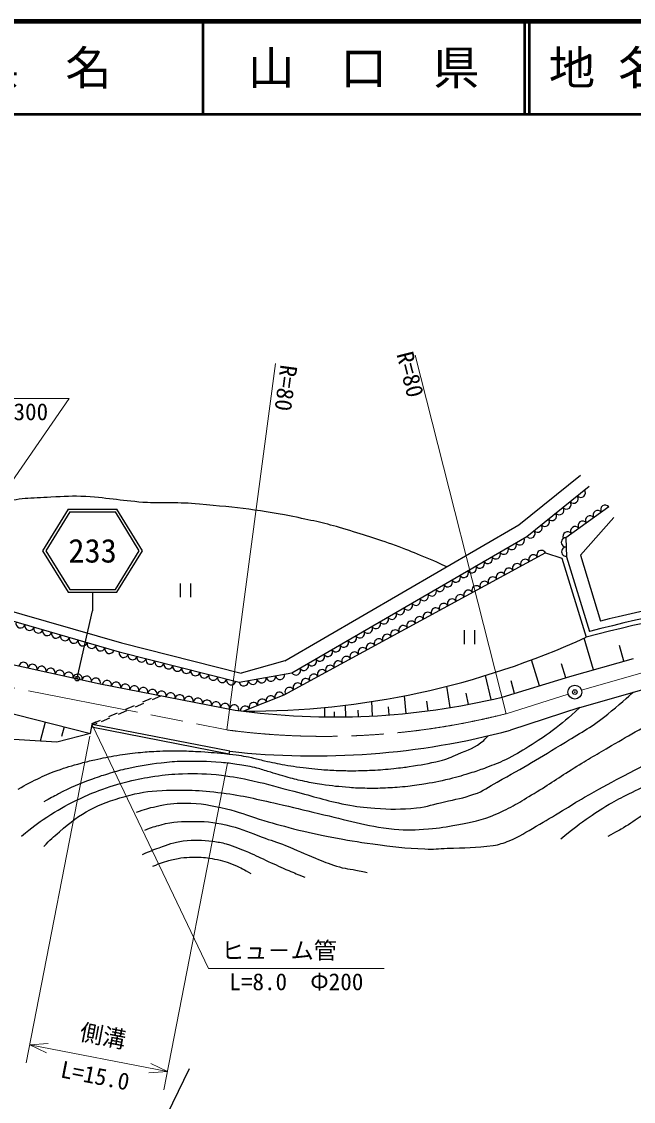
# Model space of a CAD drawing. Units: millimetres, scale not verified. Extents: x 40000 to 680000, y 20000 to 380000.
# Drawn here: x 313396 to 379520, y 263174 to 380000 of the extents above; entities that cross this region are included whole.
import ezdxf
from ezdxf.enums import TextEntityAlignment as Align

# ---------------------------------------------------------------- set-up
doc = ezdxf.new("R2010")
doc.units = ezdxf.units.MM
doc.header["$LTSCALE"] = 1000
doc.header["$PDMODE"] = 32
doc.header["$PDSIZE"] = 500
doc.linetypes.add('CHAIN', pattern=[18.5, 12, -1.5, 3.5, -1.5])
for name, color, linetype, lineweight in [('S-BGD', 7, 'Continuous', 25), ('S-BMK', 2, 'CHAIN', 13), ('S-BMK-SRVR', 3, 'Continuous', 25), ('S-STR-HTXT', 7, 'Continuous', 13), ('S-STR-STRC', 7, 'Continuous', 25), ('S-TTL', 2, 'Continuous', 140), ('S-TTL-LINE', 7, 'Continuous', 50)]:
    doc.layers.add(name, color=color, linetype=linetype, lineweight=lineweight)
doc.layers.add('S-TTL-TXT', color=7, linetype='Continuous')
doc.styles.add('@ＭＳ ゴシック', font='')
doc.styles.add('ＭＳ ゴシック', font='')
doc.styles.get('@ＭＳ ゴシック').set_extended_font_data('@MS Gothic')
doc.styles.get('ＭＳ ゴシック').set_extended_font_data('MS Gothic')

msp = doc.modelspace()

# ---------------------------------------------------------------- linework, layer by layer
at = {"layer": 'S-BGD'}
for p, q in [((367152, 325549), (373808, 330918)), ((368005, 324310), (374749, 329750)), ((376884, 327490), (372212, 324155)), ((373799, 322261), (377416, 326350)), ((341856, 310837), (367152, 325549)), ((342610, 309540), (368005, 324310)), ((372212, 324155), (372281, 322094)), ((370023, 322530), (341721, 307127)), ((370023, 322530), (371803, 321948)), ((371803, 321948), (374422, 313403)), ((372281, 322094), (374760, 314008)), ((373799, 322261), (375980, 315145)), ((330535, 319222), (330535, 317722)), ((331660, 319222), (331660, 317722)), ((309170, 317123), (324203, 312792)), ((308955, 316144), (323941, 311826)), ((361232, 314152), (361232, 312652)), ((362357, 314152), (362357, 312652)), ((375199, 309855), (374208, 313305)), ((324203, 312792), (337142, 309493)), ((378502, 310803), (378017, 312496)), ((310097, 310953), (321897, 308364)), ((323941, 311826), (336895, 308524)), ((341856, 310837), (337142, 309493)), ((369356, 308131), (368514, 310948)), ((372667, 309129), (379549, 311104)), ((372204, 308996), (371765, 310525)), ((336895, 308524), (342610, 309540)), ((364140, 306640), (363553, 309263)), ((365324, 306915), (372667, 309129)), ((366670, 307321), (366317, 308681)), ((321897, 308364), (336461, 305519)), ((359734, 305787), (359357, 308088)), ((361687, 306133), (361454, 307357)), ((373720, 305791), (380440, 307720)), ((307318, 306406), (320830, 302968)), ((326579, 306219), (325660, 305825)), ((326500, 306403), (327420, 306796)), ((328418, 307006), (327498, 306612)), ((341721, 307127), (337388, 305394)), ((351316, 304877), (351233, 306432)), ((354963, 305157), (354772, 307056)), ((357334, 305432), (357195, 306485)), ((322823, 304828), (323742, 305222)), ((324740, 305432), (323821, 305038)), ((324662, 305616), (325581, 306009)), ((346153, 304776), (346167, 305797)), ((347222, 304768), (347222, 305336)), ((348428, 304778), (348408, 306041)), ((349793, 304811), (349770, 305513)), ((353119, 304994), (353053, 305856)), ((373720, 305791), (366234, 303329)), ((315929, 304215), (315406, 302159)), ((320830, 302968), (321024, 303949)), ((320985, 304041), (321904, 304435)), ((321444, 304238), (320985, 304041)), ((335903, 301053), (321024, 303949)), ((321523, 304054), (321199, 303915)), ((322902, 304645), (321983, 304251)), ((317210, 302047), (304891, 302809)), ((320830, 302968), (317210, 302047)), ((317985, 303692), (317723, 302664)), ((335846, 300759), (320967, 303655)), ((335846, 300759), (335903, 301053))]:
    msp.add_line(p, q, dxfattribs=at)
for centre, radius, start, end in [((373064, 328391), 500, 218.88722, 38.88722), ((373843, 329019), 500, 218.88722, 38.88722), ((371508, 327135), 500, 218.88722, 38.88722), ((372286, 327763), 500, 218.88722, 38.88722), ((375664, 326619), 500, 35.52463, 215.52463), ((376477, 327200), 500, 35.52463, 215.52463), ((369951, 325880), 500, 218.88722, 38.88722), ((370729, 326507), 500, 218.88722, 38.88722), ((374036, 325457), 500, 35.52463, 215.52463), ((374850, 326038), 500, 35.52463, 215.52463), ((368394, 324624), 500, 218.88722, 38.88722), ((369172, 325252), 500, 218.88722, 38.88722), ((372408, 324295), 500, 35.52463, 205.96756), ((373222, 324876), 500, 35.52463, 215.52463), ((366382, 323366), 500, 210.18233, 30.18233), ((367246, 323869), 500, 210.18233, 30.18233), ((372229, 323655), 500, 91.91158, 271.91158), ((364653, 322361), 500, 210.18233, 30.18233), ((365517, 322863), 500, 210.18233, 30.18233), ((369584, 322291), 500, 28.55653, 208.55653), ((372262, 322656), 500, 91.91158, 271.91158), ((362924, 321355), 500, 210.18233, 30.18233), ((363788, 321858), 500, 210.18233, 30.18233), ((366949, 320857), 500, 28.55653, 208.55653), ((367827, 321335), 500, 28.55653, 208.55653), ((368705, 321813), 500, 28.55653, 208.55653), ((361195, 320350), 500, 210.18233, 30.18233), ((362059, 320852), 500, 210.18233, 30.18233), ((365192, 319901), 500, 28.55653, 208.55653), ((366070, 320379), 500, 28.55653, 208.55653), ((358602, 318841), 500, 210.18233, 30.18233), ((359466, 319344), 500, 210.18233, 30.18233), ((360331, 319847), 500, 210.18233, 30.18233), ((362557, 318467), 500, 28.55653, 208.55653), ((363435, 318945), 500, 28.55653, 208.55653), ((364314, 319423), 500, 28.55653, 208.55653), ((418781, 144313), 174812, 91.1016, 104.69981), ((418781, 144313), 175312, 91.11089, 104.54293), ((418781, 144313), 176112, 93.9992, 104.06572), ((356873, 317836), 500, 210.18233, 30.18233), ((357737, 318339), 500, 210.18233, 30.18233), ((360800, 317511), 500, 28.55653, 208.55653), ((361678, 317989), 500, 28.55653, 208.55653), ((355144, 316830), 500, 210.18233, 30.18233), ((356008, 317333), 500, 210.18233, 30.18233), ((359043, 316555), 500, 28.55653, 208.55653), ((359922, 317033), 500, 28.55653, 208.55653), ((352551, 315322), 500, 210.18233, 30.18233), ((353415, 315825), 500, 210.18233, 30.18233), ((354280, 316328), 500, 210.18233, 30.18233), ((356408, 315121), 500, 28.55653, 208.55653), ((357287, 315599), 500, 28.55653, 208.55653), ((358165, 316077), 500, 28.55653, 208.55653), ((313279, 314898), 500, 163.92643, 343.92643), ((314240, 314622), 500, 163.92643, 343.92643), ((315201, 314345), 500, 163.92643, 343.92643), ((350822, 314317), 500, 210.18233, 30.18233), ((351686, 314819), 500, 210.18233, 30.18233), ((354652, 314165), 500, 28.55653, 208.55653), ((355530, 314643), 500, 28.55653, 208.55653), ((316162, 314068), 500, 163.92643, 343.92643), ((317122, 313791), 500, 163.92643, 343.92643), ((318083, 313514), 500, 163.92643, 343.92643), ((319044, 313237), 500, 163.92643, 343.92643), ((320005, 312960), 500, 163.92643, 343.92643), ((337759, 393311), 87917, 269.75862, 294.64671), ((349093, 313311), 500, 210.18233, 30.18233), ((349957, 313814), 500, 210.18233, 30.18233), ((352017, 312731), 500, 28.55653, 208.55653), ((352895, 313209), 500, 28.55653, 208.55653), ((353773, 313687), 500, 28.55653, 208.55653), ((320966, 312683), 500, 163.92643, 343.92643), ((321927, 312407), 500, 163.92643, 343.92643), ((322888, 312130), 500, 163.92643, 343.92643), ((346500, 311803), 500, 210.18233, 30.18233), ((347364, 312306), 500, 210.18233, 30.18233), ((348229, 312808), 500, 210.18233, 30.18233), ((350260, 311775), 500, 28.55653, 208.55653), ((351138, 312253), 500, 28.55653, 208.55653), ((324425, 311703), 500, 165.69972, 345.69972), ((325394, 311456), 500, 165.69972, 345.69972), ((326363, 311209), 500, 165.69972, 345.69972), ((327332, 310962), 500, 165.69972, 345.69972), ((328301, 310715), 500, 165.69972, 345.69972), ((344771, 310797), 500, 210.18233, 30.18233), ((345635, 311300), 500, 210.18233, 30.18233), ((347625, 310341), 500, 28.55653, 208.55653), ((348503, 310819), 500, 28.55653, 208.55653), ((349382, 311297), 500, 28.55653, 208.55653), ((313595, 310186), 500, 347.62478, 167.62478), ((314571, 309971), 500, 347.62478, 167.62478), ((315548, 309757), 500, 347.62478, 167.62478), ((316525, 309543), 500, 347.62478, 167.62478), ((317502, 309328), 500, 347.62478, 167.62478), ((318478, 309114), 500, 347.62478, 167.62478), ((329270, 310468), 500, 165.69972, 345.69972), ((330239, 310221), 500, 165.69972, 345.69972), ((331208, 309974), 500, 165.69972, 345.69972), ((332177, 309727), 500, 165.69972, 345.69972), ((333146, 309480), 500, 165.69972, 345.69972), ((343042, 309792), 500, 210.18233, 30.18233), ((343906, 310295), 500, 210.18233, 30.18233), ((345868, 309385), 500, 28.55653, 208.55653), ((346747, 309863), 500, 28.55653, 208.55653), ((319455, 308900), 500, 347.62478, 167.62478), ((320432, 308685), 500, 347.62478, 167.62478), ((321409, 308471), 500, 347.62478, 167.62478), ((322633, 308220), 500, 348.94554, 168.94554), ((323614, 308028), 500, 348.94554, 168.94554), ((334115, 309233), 500, 165.69972, 345.69972), ((335084, 308986), 500, 165.69972, 345.69972), ((336053, 308739), 500, 165.69972, 345.69972), ((337387, 308612), 500, 190.0806, 10.0806), ((338372, 308787), 500, 190.0806, 10.0806), ((339356, 308962), 500, 190.0806, 10.0806), ((340341, 309137), 500, 190.0806, 10.0806), ((341325, 309312), 500, 190.0806, 10.0806), ((343233, 307950), 500, 28.55653, 208.55653), ((344112, 308429), 500, 28.55653, 208.55653), ((344990, 308907), 500, 28.55653, 208.55653), ((324596, 307837), 500, 348.94554, 168.94554), ((325577, 307645), 500, 348.94554, 168.94554), ((326559, 307453), 500, 348.94554, 168.94554), ((327540, 307261), 500, 348.94554, 168.94554), ((328522, 307070), 500, 348.94554, 168.94554), ((329503, 306878), 500, 348.94554, 168.94554), ((341257, 306942), 500, 21.80141, 201.80141), ((342355, 307472), 500, 28.55653, 208.55653), ((330484, 306686), 500, 348.94554, 168.94554), ((331466, 306495), 500, 348.94554, 168.94554), ((332447, 306303), 500, 348.94554, 168.94554), ((333429, 306111), 500, 348.94554, 168.94554), ((334410, 305919), 500, 348.94554, 168.94554), ((335392, 305728), 500, 348.94554, 168.94554), ((347215, 382219), 77451, 262.01936, 283.52227), ((338471, 305828), 500, 21.80141, 201.80141), ((339400, 306199), 500, 21.80141, 201.80141), ((340328, 306570), 500, 21.80141, 201.80141), ((336379, 305573), 500, 347.2876, 173.24417), ((337543, 305456), 500, 21.80141, 181.93098), ((344999, 383092), 82542, 263.67332, 284.908)]:
    msp.add_arc(centre, radius, start, end, dxfattribs=at)
for points, knots in [([(359358, 321016), (358755, 321285), (357857, 321685), (356885, 322091), (355841, 322526), (355255, 322768), (354194, 323158), (351981, 323971), (350718, 324365), (348462, 325049), (346465, 325654), (345319, 325910), (343276, 326335), (339161, 327191), (336800, 327402), (332615, 327799), (331372, 327917), (330670, 327908), (329422, 327939), (328472, 327963), (327937, 327896), (326989, 327955), (324381, 328118), (322939, 328447), (320331, 328602), (318860, 328689), (318030, 328630), (316560, 328540), (314391, 328408), (313110, 328503), (311040, 327839), (309171, 327239), (308253, 326529), (306641, 325409), (305432, 324568), (304857, 323960), (303742, 322997), (302788, 322172), (302474, 321385), (301335, 320843), (300008, 320213), (299067, 320510), (297619, 320263), (295906, 319971), (294982, 319513), (293246, 319446), (292065, 319401), (291439, 319892), (290257, 319911), (289717, 319920), (289408, 319850), (288889, 319700), (287567, 319319), (287034, 318561), (285714, 318176), (284118, 317711), (283137, 317835), (281476, 317794), (280428, 317768), (280061, 317765), (278793, 317815)], [0, 0, 0, 0, 1, 1, 1, 2, 2, 2, 3, 3, 3, 4, 4, 4, 5, 5, 5, 6, 6, 6, 7, 7, 7, 8, 8, 8, 9, 9, 9, 10, 10, 10, 11, 11, 11, 12, 12, 12, 13, 13, 13, 14, 14, 14, 15, 15, 15, 16, 16, 16, 17, 17, 17, 18, 18, 18, 19, 19, 19, 20, 20, 20, 20]), ([(313400, 291887), (314637, 292894), (315014, 293193), (316121, 293927), (317329, 294728), (318043, 295125), (319344, 295765), (320263, 296217), (320789, 296455), (321752, 296804), (322967, 297244), (323656, 297479), (324910, 297791), (326019, 298067), (326650, 298189), (327780, 298354), (328940, 298523), (329597, 298596), (330769, 298622), (332419, 298660), (333352, 298662), (334991, 298465), (336322, 298305), (337060, 298149), (338370, 297866), (340129, 297486), (341090, 297170), (342833, 296724), (345018, 296165), (346216, 295739), (348427, 295293), (349639, 295049), (350335, 294991), (351568, 294896), (353322, 294762), (354321, 294762), (356072, 294935), (357278, 295055), (357923, 295321), (359104, 295594), (360353, 295884), (361077, 295973), (362287, 296397), (363338, 296765), (363833, 297192), (364808, 297730), (367724, 299340), (369329, 300296), (372165, 302042), (373995, 303168), (375085, 303723), (376755, 305074), (377855, 305964), (379056, 307052), (379491, 307447)], [0, 0, 0, 0, 1, 1, 1, 2, 2, 2, 3, 3, 3, 4, 4, 4, 5, 5, 5, 6, 6, 6, 7, 7, 7, 8, 8, 8, 9, 9, 9, 10, 10, 10, 11, 11, 11, 12, 12, 12, 13, 13, 13, 14, 14, 14, 15, 15, 15, 16, 16, 16, 17, 17, 17, 18, 18, 18, 18]), ([(315813, 290744), (316494, 291527), (316795, 291754), (317474, 292347), (319845, 294421), (321536, 295346), (324577, 296167), (326108, 296581), (327000, 296753), (328584, 296816), (331113, 296919), (332546, 296854), (335058, 296550), (337439, 296261), (338741, 295878), (341084, 295366), (342812, 294988), (343766, 294716), (345491, 294327), (348675, 293609), (350429, 292985), (353674, 292634), (355106, 292480), (355926, 292565), (357362, 292678), (358574, 292773), (359255, 292852), (360447, 293091), (362111, 293425), (363074, 293579), (364639, 294236), (366343, 294951), (367203, 295560), (368794, 296499), (370519, 297518), (371414, 298204), (373117, 299258), (374679, 300224), (375569, 300739), (377154, 301666), (378317, 302347), (378973, 302721), (380148, 303382), (381354, 304061), (382024, 304453), (383250, 305095), (385163, 306097), (385841, 306373), (388254, 307445)], [0, 0, 0, 0, 1, 1, 1, 2, 2, 2, 3, 3, 3, 4, 4, 4, 5, 5, 5, 6, 6, 6, 7, 7, 7, 8, 8, 8, 9, 9, 9, 10, 10, 10, 11, 11, 11, 12, 12, 12, 13, 13, 13, 14, 14, 14, 15, 15, 15, 16, 16, 16, 16]), ([(373720, 305791), (372370, 304554), (371980, 304173), (370758, 303270), (369805, 302564), (369242, 302207), (368237, 301578), (367273, 300976), (366723, 300649), (365705, 300145), (364921, 299757), (364453, 299601), (363635, 299291), (363026, 299061), (362682, 298938), (362060, 298742), (361119, 298446), (360589, 298285), (359630, 298053), (358484, 297776), (357835, 297648), (356671, 297461), (355851, 297330), (355389, 297272), (354562, 297198), (353726, 297122), (353257, 297091), (352419, 297061), (351660, 297033), (351235, 297032), (350477, 297050), (349836, 297064), (349477, 297070), (348839, 297124), (347662, 297223), (347001, 297281), (345833, 297460), (345115, 297569), (344715, 297646), (344004, 297794), (343294, 297942), (342897, 298033), (342197, 298224), (341341, 298457), (340873, 298627), (340023, 298877), (339471, 299040), (339166, 299148), (338607, 299284), (337858, 299465), (337427, 299512), (336666, 299634), (336009, 299738), (335637, 299783), (334974, 299839), (333361, 299974), (332451, 299967), (330833, 299959), (329911, 299954), (329395, 299883), (328479, 299786), (327037, 299634), (326239, 299461), (324820, 299164), (324083, 299010), (323678, 298889), (322957, 298675), (322206, 298453), (321787, 298321), (321054, 298048), (319582, 297498), (318761, 297162), (317369, 296433), (316754, 296110), (316538, 296001), (315813, 295570)], [0, 0, 0, 0, 1, 1, 1, 2, 2, 2, 3, 3, 3, 4, 4, 4, 5, 5, 5, 6, 6, 6, 7, 7, 7, 8, 8, 8, 9, 9, 9, 10, 10, 10, 11, 11, 11, 12, 12, 12, 13, 13, 13, 14, 14, 14, 15, 15, 15, 16, 16, 16, 17, 17, 17, 18, 18, 18, 19, 19, 19, 20, 20, 20, 21, 21, 21, 22, 22, 22, 23, 23, 23, 24, 24, 24, 25, 25, 25, 25]), ([(325817, 294465), (326774, 294806), (327088, 294896), (327925, 295086), (329126, 295360), (329826, 295450), (331058, 295443), (332818, 295432), (333809, 295234), (335523, 294833), (336931, 294503), (337670, 294139), (339056, 293727), (340510, 293295), (341323, 293048), (342794, 292680), (344396, 292278), (345298, 292067), (346920, 291757), (348650, 291428), (349624, 291265), (351369, 291028), (353554, 290730), (354787, 290592), (356990, 290486), (357930, 290441), (358458, 290527), (359398, 290565), (361335, 290644), (362432, 290599), (364353, 290860), (365060, 290957), (365439, 291122), (366105, 291379), (367301, 291842), (367880, 292302), (368995, 292935), (370126, 293579), (370743, 293968), (371860, 294638), (372790, 295196), (373291, 295541), (374233, 296078), (375793, 296969), (376683, 297439), (378268, 298286), (379267, 298821), (379834, 299107), (380837, 299634), (381778, 300129), (382304, 300409), (383246, 300902), (384299, 301455), (384868, 301806), (385944, 302312), (387099, 302855), (387515, 303010), (388963, 303562)], [0, 0, 0, 0, 1, 1, 1, 2, 2, 2, 3, 3, 3, 4, 4, 4, 5, 5, 5, 6, 6, 6, 7, 7, 7, 8, 8, 8, 9, 9, 9, 10, 10, 10, 11, 11, 11, 12, 12, 12, 13, 13, 13, 14, 14, 14, 15, 15, 15, 16, 16, 16, 17, 17, 17, 18, 18, 18, 19, 19, 19, 19]), ([(335846, 300759), (336996, 300605), (337325, 300576), (338257, 300372), (338807, 300251), (339108, 300153), (339657, 300026), (340511, 299829), (340995, 299744), (341856, 299583), (342341, 299493), (342615, 299454), (343103, 299385), (344152, 299237), (344743, 299179), (345798, 299086), (346517, 299023), (346922, 299006), (347643, 298981), (348273, 298958), (348626, 298951), (349256, 298954), (350041, 298959), (350481, 298969), (351265, 299007), (352191, 299053), (352708, 299101), (353631, 299192), (354011, 299230), (354224, 299259), (354603, 299307), (354870, 299341), (355019, 299359), (355284, 299401), (356590, 299605), (357326, 299714), (358611, 300024), (359395, 300212), (359801, 300432), (360545, 300743), (361686, 301221), (362429, 301398), (363339, 302237), (363537, 302419), (363630, 302488), (363826, 302727)], [0, 0, 0, 0, 1, 1, 1, 2, 2, 2, 3, 3, 3, 4, 4, 4, 5, 5, 5, 6, 6, 6, 7, 7, 7, 8, 8, 8, 9, 9, 9, 10, 10, 10, 11, 11, 11, 12, 12, 12, 13, 13, 13, 14, 14, 14, 15, 15, 15, 15]), ([(313019, 296967), (313977, 297507), (314250, 297660), (315065, 298051), (315894, 298447), (316362, 298667), (317226, 298976), (318225, 299332), (318798, 299492), (319821, 299770), (320398, 299926), (320723, 300011), (321307, 300138), (322238, 300339), (322761, 300452), (323702, 300604), (324587, 300746), (325086, 300814), (325978, 300906), (326749, 300985), (327182, 301025), (327957, 301059), (329002, 301105), (329588, 301127), (330634, 301107), (331469, 301092), (331937, 301063), (332771, 301014), (333974, 300945), (334367, 300901), (335846, 300759)], [0, 0, 0, 0, 1, 1, 1, 2, 2, 2, 3, 3, 3, 4, 4, 4, 5, 5, 5, 6, 6, 6, 7, 7, 7, 8, 8, 8, 9, 9, 9, 10, 10, 10, 10]), ([(371679, 291593), (372958, 292629), (373314, 292927), (374421, 293703), (375367, 294366), (375904, 294731), (376900, 295316), (377716, 295796), (378195, 296025), (379041, 296450), (380079, 296972), (380667, 297251), (381726, 297729), (383023, 298315), (383757, 298626), (385072, 299169), (385874, 299501), (386329, 299674), (387136, 299995), (388038, 300354), (388321, 300466), (389447, 300910)], [0, 0, 0, 0, 1, 1, 1, 2, 2, 2, 3, 3, 3, 4, 4, 4, 5, 5, 5, 6, 6, 6, 7, 7, 7, 7]), ([(389581, 300174), (388354, 298552), (387793, 297934), (386358, 296819), (384440, 295330), (382843, 295381), (380708, 294224), (379891, 293782), (379503, 293416), (378707, 292937), (377954, 292484), (377695, 292342), (376747, 291830)], [0, 0, 0, 0, 1, 1, 1, 2, 2, 2, 3, 3, 3, 4, 4, 4, 4]), ([(326712, 292516), (327493, 292841), (327772, 292919), (328472, 293106), (329843, 293472), (330668, 293466), (332087, 293469), (333627, 293473), (334498, 293319), (335998, 292970), (337364, 292653), (338058, 292234), (339379, 291764), (340376, 291409), (340949, 291248), (341934, 290857), (343209, 290351), (343892, 289993), (345164, 289480), (346035, 289130), (346521, 288921), (347416, 288638), (348349, 288342), (348912, 288328), (349872, 288130), (350210, 288060), (350315, 288038), (350738, 287950)], [0, 0, 0, 0, 1, 1, 1, 2, 2, 2, 3, 3, 3, 4, 4, 4, 5, 5, 5, 6, 6, 6, 7, 7, 7, 8, 8, 8, 9, 9, 9, 9]), ([(326455, 289896), (327295, 290265), (327544, 290363), (328259, 290617), (329254, 290971), (329812, 291229), (330860, 291354), (332106, 291503), (332827, 291473), (334071, 291317), (334642, 291246), (334964, 291194), (335514, 291026), (336466, 290735), (336983, 290516), (337901, 290129), (338755, 289768), (339217, 289526), (340061, 289143), (340924, 288751), (341402, 288518), (342274, 288148), (342947, 287863), (343168, 287773), (344007, 287442)], [0, 0, 0, 0, 1, 1, 1, 2, 2, 2, 3, 3, 3, 4, 4, 4, 5, 5, 5, 6, 6, 6, 7, 7, 7, 8, 8, 8, 8]), ([(327574, 288621), (328479, 288999), (328794, 289114), (329610, 289311), (330625, 289557), (331224, 289611), (332268, 289602), (333048, 289596), (333493, 289564), (334255, 289399), (335133, 289209), (335630, 289083), (336456, 288728), (337150, 288431), (337405, 288287), (338165, 287823)], [0, 0, 0, 0, 1, 1, 1, 2, 2, 2, 3, 3, 3, 4, 4, 4, 5, 5, 5, 5])]:
    msp.add_open_spline(points, degree=3, knots=knots, dxfattribs=at)
at = {"layer": 'S-BMK'}
for p, q in [((277840, 314785), (335581, 303363)), ((373914, 307667), (384861, 310809)), ((365779, 305122), (372478, 307234))]:
    msp.add_line(p, q, dxfattribs=at)
msp.add_arc((346113, 382667), 80000, 262.43541, 284.23101, dxfattribs=at)
at = {"layer": 'S-BMK-SRVR'}
msp.add_line((331496, 266703), (317133, 237079), dxfattribs=at)
msp.add_circle((373193, 307460), 750, dxfattribs=at)
msp.add_point((373193, 307460), dxfattribs=at)
at = {"layer": 'S-STR-HTXT'}
for p, q in [((355946, 343895), (365779, 305122)), ((335581, 303363), (340847, 343015)), ((299521, 339208), (318521, 339208)), ((318521, 339208), (301873, 315078)), ((333593, 277536), (321063, 303858)), ((320776, 302673), (313897, 267337)), ((335654, 299777), (328776, 264440)), ((333593, 277536), (352593, 277536)), ((316275, 269439), (314279, 269300)), ((329158, 266404), (314279, 269300)), ((314279, 269300), (316077, 268423)), ((327163, 266265), (329158, 266404)), ((329158, 266404), (327361, 267281))]:
    msp.add_line(p, q, dxfattribs=at)
at = {"layer": 'S-STR-STRC'}
for p, q in [((318430, 327254), (315666, 322754)), ((318430, 327254), (323702, 327254)), ((326466, 322754), (323702, 327254)), ((318597, 326954), (316018, 322754)), ((318597, 326954), (323534, 326954)), ((326114, 322754), (323534, 326954)), ((315666, 322754), (318430, 318254)), ((316018, 322754), (318597, 318554)), ((323534, 318554), (326114, 322754)), ((323702, 318254), (326466, 322754)), ((318430, 318254), (323702, 318254)), ((318597, 318554), (323534, 318554)), ((321066, 318254), (321066, 316254)), ((319417, 308959), (321066, 316254))]:
    msp.add_line(p, q, dxfattribs=at)
for radius in [50, 40, 30, 20, 10]:
    msp.add_circle((319406, 308910), radius, dxfattribs=at)
msp.add_point((319406, 308910), dxfattribs=at)
at = {"layer": 'S-TTL'}
msp.add_line((680000, 380000), (40000, 380000), dxfattribs=at)
at = {"layer": 'S-TTL-LINE'}
for p, q in [((333000, 380000), (333000, 370000)), ((367750, 380000), (367750, 370000)), ((368250, 380000), (368250, 370000)), ((40000, 370000), (680000, 370000))]:
    msp.add_line(p, q, dxfattribs=at)

# ---------------------------------------------------------------- texts
at = {"layer": 'S-STR-HTXT', "style": 'ＭＳ ゴシック'}
for rotation, p in [(284.231, (353369, 343888)), (262.435, (340847, 343015))]:
    msp.add_text('R=80', height=1833, rotation=rotation, dxfattribs=at).set_placement(p, align=Align.BOTTOM_LEFT)
for s, p in [('L=9.0\u3000Φ300', (309021, 338708)), ('L=8.0\u3000Φ200', (343093, 277036))]:
    msp.add_text(s, height=1833, dxfattribs=at).set_placement(p, align=Align.TOP_CENTER)
msp.add_text('ヒュ－ム管', height=1833, dxfattribs=at).set_placement((334968, 278036), align=Align.BOTTOM_LEFT)
msp.add_text('側溝', height=1833, rotation=348.985, dxfattribs=at).set_placement((321910, 268833), align=Align.BOTTOM_CENTER)
at = {"layer": 'S-STR-HTXT', "style": '@ＭＳ ゴシック'}
msp.add_text('L=15.0', height=1833, rotation=348.985, dxfattribs=at).set_placement((321528, 266870), align=Align.TOP_CENTER)
at = {"layer": 'S-STR-STRC', "style": 'ＭＳ ゴシック'}
msp.add_text('233', height=2566, dxfattribs=at).set_placement((321066, 322754), align=Align.MIDDLE_CENTER)
at = {"layer": 'S-TTL-TXT', "style": 'ＭＳ ゴシック'}
for s, p in [('県\u3000名', (315625, 375000)), ('山\u3000口\u3000県', (350375, 375000))]:
    msp.add_text(s, height=3666, dxfattribs=at).set_placement(p, align=Align.MIDDLE_CENTER)
msp.add_text('地 名', height=3666, dxfattribs=at).set_placement((370380, 375000), align=Align.MIDDLE_LEFT)

doc.saveas('drawing.dxf')
